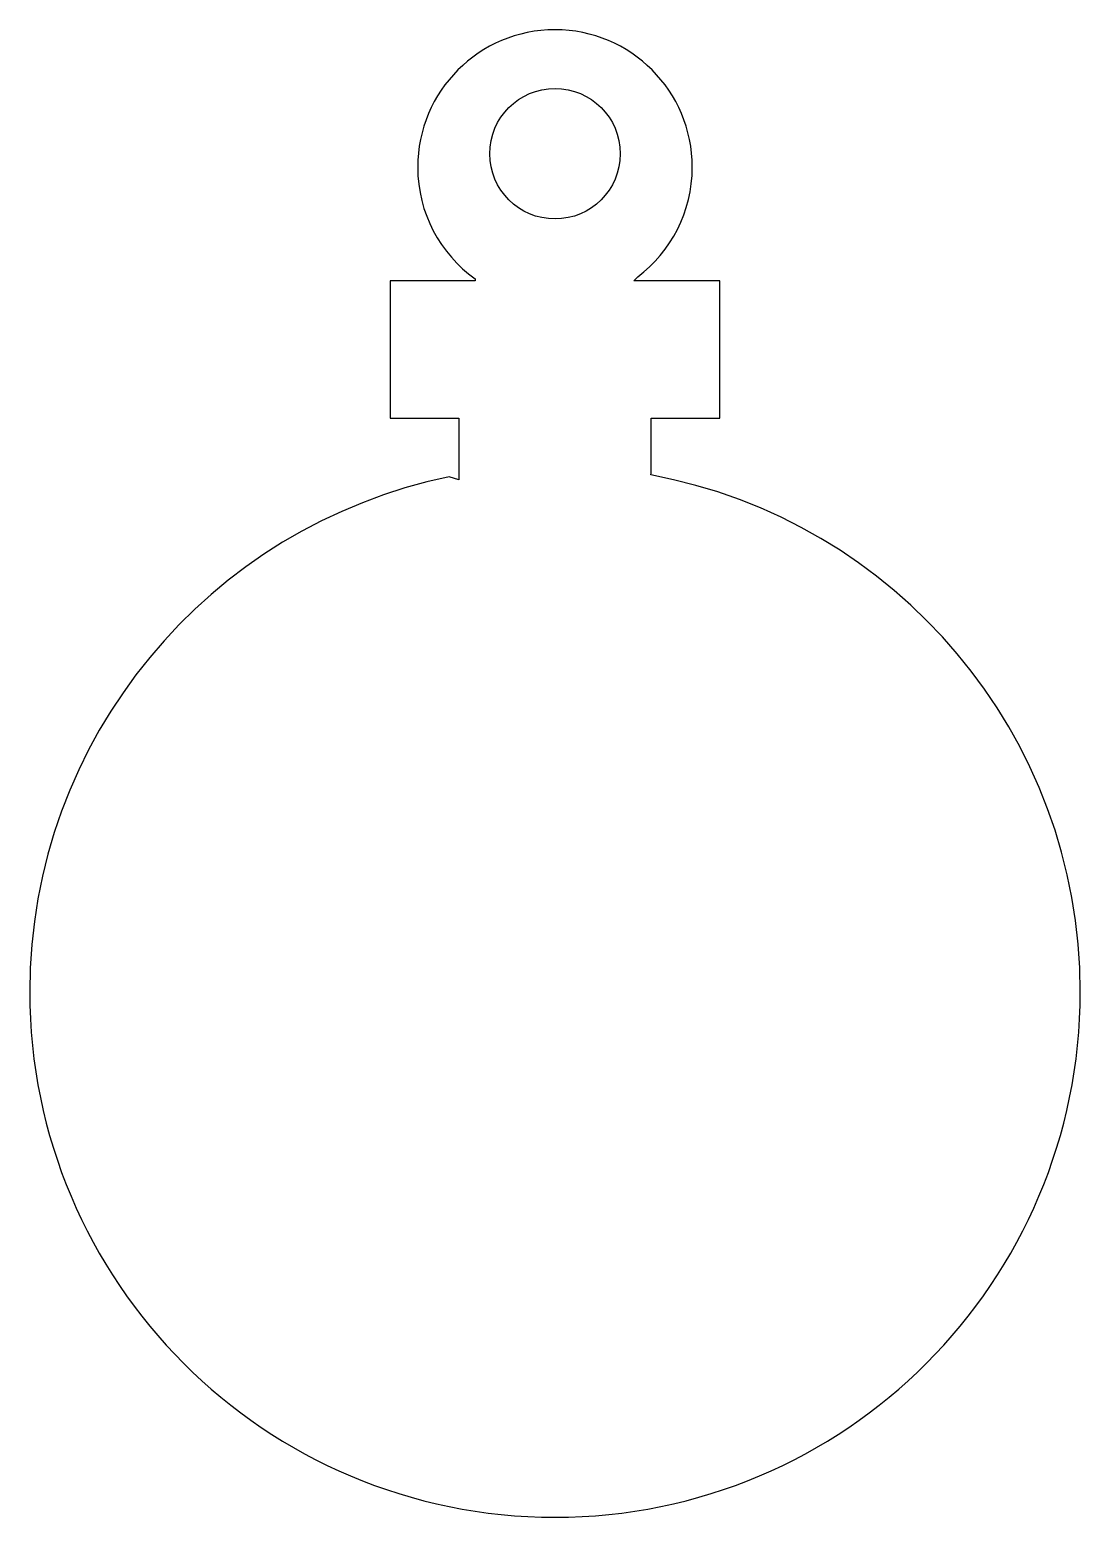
# Model space of a CAD drawing. Header units: centimetres. Extents: x -7 to 7, y -9.9 to 9.9.
import ezdxf

# ---------------------------------------------------------------- set-up
doc = ezdxf.new("R2010")
doc.units = ezdxf.units.CM
doc.header["$MEASUREMENT"] = 0
doc.layers.add('Camada 1', color=7, linetype='Continuous')

msp = doc.modelspace()

# ---------------------------------------------------------------- linework, layer by layer
at = {"layer": 'Camada 1'}
for points, knots in [([(1.05587, 6.58506), (1.05587, 6.58506), (2.20334, 6.58506), (2.20334, 6.58506), (2.20334, 6.58506), (2.20334, 6.58506), (2.20334, 4.74896), (2.20334, 4.74896), (2.20334, 4.74896), (2.20334, 4.74896), (1.28529, 4.74895), (1.28529, 4.74895), (1.28529, 4.74895), (1.28529, 4.74895), (1.28529, 4.65709), (1.28529, 4.65709), (1.28529, 4.65709), (1.28529, 4.65709), (1.28529, 4.01444), (1.28529, 4.01444), (1.28529, 4.01444), (1.28529, 4.01444), (1.28055, 3.9901), (1.28055, 3.9901), (1.28055, 3.9901), (4.54786, 3.38817), (7.02338, 0.5248), (7.02338, -2.91693), (7.02338, -2.91693), (7.02338, -6.7958), (3.87883, -9.94032), (-0.00001, -9.94032), (-0.00001, -9.94032), (-3.87887, -9.94034), (-7.02339, -6.7958), (-7.02339, -2.91693), (-7.02339, -2.91693), (-7.02339, 0.47717), (-4.61581, 3.30882), (-1.41541, 3.96374), (-1.41541, 3.96374), (-1.41541, 3.96374), (-1.28529, 3.92276), (-1.28529, 3.92276), (-1.28529, 3.92276), (-1.28529, 3.92276), (-1.28529, 4.74895), (-1.28529, 4.74895), (-1.28529, 4.74895), (-1.28529, 4.74895), (-2.20334, 4.74895), (-2.20334, 4.74895), (-2.20334, 4.74895), (-2.20334, 4.74895), (-2.20334, 6.58505), (-2.20334, 6.58505), (-2.20334, 6.58505), (-2.20334, 6.58505), (-1.06952, 6.58506), (-1.06952, 6.58506), (-1.06952, 6.58506), (-1.06952, 6.58506), (-1.06952, 6.6116), (-1.06952, 6.6116), (-1.06952, 6.6116), (-1.53363, 6.94479), (-1.83607, 7.4892), (-1.83607, 8.10417), (-1.83607, 8.10417), (-1.8361, 9.11826), (-1.01402, 9.94034), (0, 9.94034), (0, 9.94034), (1.01402, 9.94034), (1.8361, 9.11825), (1.8361, 8.10416), (1.8361, 8.10416), (1.8361, 7.5053), (1.54942, 6.97333), (1.1058, 6.6381), (1.1058, 6.6381), (1.1058, 6.6381), (1.05587, 6.58506), (1.05587, 6.58506)], [0, 0, 0, 0, 0.04545455, 0.04545455, 0.04545455, 0.04545455, 0.09090909, 0.09090909, 0.09090909, 0.09090909, 0.13636364, 0.13636364, 0.13636364, 0.13636364, 0.18181818, 0.18181818, 0.18181818, 0.18181818, 0.22727273, 0.22727273, 0.22727273, 0.22727273, 0.27272727, 0.27272727, 0.27272727, 0.27272727, 0.31818182, 0.31818182, 0.31818182, 0.31818182, 0.36363636, 0.36363636, 0.36363636, 0.36363636, 0.40909091, 0.40909091, 0.40909091, 0.40909091, 0.45454545, 0.45454545, 0.45454545, 0.45454545, 0.5, 0.5, 0.5, 0.5, 0.54545455, 0.54545455, 0.54545455, 0.54545455, 0.59090909, 0.59090909, 0.59090909, 0.59090909, 0.63636364, 0.63636364, 0.63636364, 0.63636364, 0.68181818, 0.68181818, 0.68181818, 0.68181818, 0.72727273, 0.72727273, 0.72727273, 0.72727273, 0.77272727, 0.77272727, 0.77272727, 0.77272727, 0.81818182, 0.81818182, 0.81818182, 0.81818182, 0.86363636, 0.86363636, 0.86363636, 0.86363636, 0.90909091, 0.90909091, 0.90909091, 0.90909091, 1, 1, 1, 1]), ([(0, 7.41148), (0.48144, 7.41148), (0.87199, 7.80185), (0.87199, 8.28349), (0.87199, 8.28349), (0.87199, 8.76511), (0.48144, 9.15548), (0, 9.15548), (0, 9.15548), (-0.48144, 9.15548), (-0.87199, 8.76511), (-0.87199, 8.28349), (-0.87199, 8.28349), (-0.87199, 7.80187), (-0.48144, 7.41148), (0, 7.41148)], [0, 0, 0, 0, 0.2, 0.2, 0.2, 0.2, 0.4, 0.4, 0.4, 0.4, 0.6, 0.6, 0.6, 0.6, 1, 1, 1, 1])]:
    msp.add_open_spline(points, degree=3, knots=knots, dxfattribs=at)

doc.saveas('drawing.dxf')
